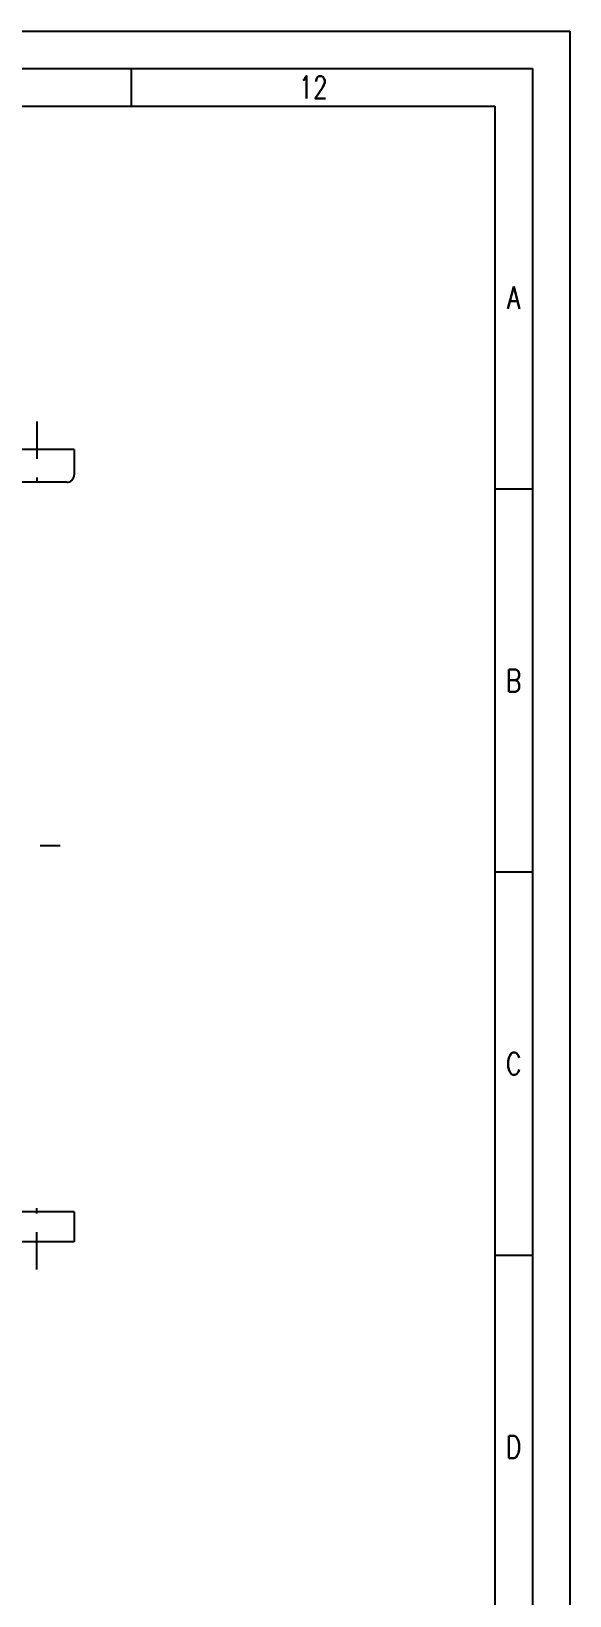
# Model space of a CAD drawing. Header units: millimetres. Extents: x -305 to 2715, y -1492 to 658.
# Drawn here: x 2355 to 2715, y -388 to 658 of the extents above; entities that cross this region are included whole.
import ezdxf
from ezdxf.enums import TextEntityAlignment as Align

# ---------------------------------------------------------------- set-up
doc = ezdxf.new("R2010")
doc.units = ezdxf.units.MM
doc.header["$LTSCALE"] = 5
doc.linetypes.add('CSN_CERCHOVANA', pattern=[10.7, 5, -2.5, 0.7, -2.5])
for name, color, linetype in [('OSY', 1, 'CSN_CERCHOVANA'), ('PROF_FRM1', 7, 'Continuous'), ('PROF_FRM2', 7, 'Continuous'), ('PROF_FRM3', 6, 'Continuous'), ('SILNA', 7, 'Continuous')]:
    doc.layers.add(name, color=color, linetype=linetype)
doc.styles.add('MSPR_TXT', font='romans', dxfattribs={"width": 0.75})
doc.styles.add('ROMANS', font='ROMANS.SHX')
doc.styles.add('SIMPLEX', font='SIMPLEX', dxfattribs={"width": 0.75})
doc.styles.add('ZVVZ', font='romand.shx', dxfattribs={"height": 15})

# ---------------------------------------------------------------- blocks, each defined once
blk = doc.blocks.new('PROFBT006J88E6')
at = {"layer": 'PROF_FRM1'}
for p, q in [((0, 420), (594, 420)), ((594, 420), (594, 0))]:
    blk.add_line(p, q, dxfattribs=at)
at = {"layer": 'PROF_FRM3'}
for p, q in [((-5, 425), (599, 425)), ((599, 425), (599, -5)), ((540.33, 420), (540.33, 415)), ((5, 415), (589, 415)), ((589, 415), (589, 5)), ((594, 363.75), (589, 363.75)), ((594, 312.5), (589, 312.5)), ((594, 261.25), (589, 261.25))]:
    blk.add_line(p, q, dxfattribs=at)
at = {"style": 'ZVVZ', "flags": 9}
for tag in ['INFO', 'INFO1', 'INFO2', 'INFO3', 'INFO4', 'INFO5', 'INFO6', 'INFO7', 'INFO8', 'INFO9']:
    blk.add_attdef(tag, (0, 0), '', height=3, dxfattribs=at)
at = {"layer": 'PROF_FRM2', "style": 'SIMPLEX', "width": 0.75}
for s, p in [('12', (564.67, 416)), ('A', (591.5, 387.88)), ('B', (591.5, 336.62)), ('C', (591.5, 285.38)), ('D', (591.5, 234.12))]:
    blk.add_text(s, height=3, dxfattribs=at).set_placement(p, align=Align.CENTER)
at = {"layer": 'PROF_FRM2', "style": 'MSPR_TXT', "width": 0.75, "flags": 1}
for tag, p in [('DY', (594, 420)), ('DX', (0, 0))]:
    blk.add_attdef(tag, p, '', height=10, dxfattribs=at)
at = {"layer": 'SILNA', "color": 4, "style": 'ROMANS'}
for tag, p, height in [('BLATT5', (555.26, 82.11), 3), ('NORMAS', (421.11, 76.59), 2.5), ('POZN', (439.84, 61.31), 2), ('BLATT9A', (443.79, 55.7), 2), ('BLATT8A', (444.68, 37.14), 2), ('SKP', (479.28, 31.96), 2), ('STARY', (520.58, 31.66), 2)]:
    blk.add_attdef(tag, p, '', height=height, dxfattribs=at)
at = {"layer": 'SILNA', "color": 4, "style": 'ROMANS', "flags": 8}
for tag, height, p in [('D', 2.5, (452.61, 76.7)), ('BG', 2, (452.54, 71.85))]:
    blk.add_attdef(tag, text='', height=height, dxfattribs=at).set_placement(p, align=Align.CENTER)
at = {"layer": 'SILNA', "color": 7, "style": 'ROMANS'}
for tag, height, p in [('BLATT4', 4, (425.33, 49.1)), ('BLATT10A', 5, (456.11, 19.71)), ('BLATT12', 5, (543.51, 16.88)), ('BLAT10B', 5, (454.34, 11.96))]:
    blk.add_attdef(tag, text='', height=height, dxfattribs=at).set_placement(p, align=Align.CENTER)
at = {"layer": 'SILNA', "color": 4, "style": 'ROMANS'}
blk.add_attdef('TECHN', (449.17, 51.17), '', height=2, rotation=0.0172, dxfattribs=at)
at = {"layer": 'SILNA', "color": 4, "style": 'ROMANS', "width": 1.065921, "flags": 8}
blk.add_attdef('NORM', text='', height=2, rotation=359.8401, dxfattribs=at).set_placement((447.35, 46.5), (469.68, 46.43), align=Align.FIT)
at = {"layer": 'SILNA', "color": 4, "style": 'ROMANS'}
for tag, height, p in [('VEDL', 2, (425.66, 42.76)), ('V', 3, (584.05, 18.45))]:
    blk.add_attdef(tag, text='', height=height, dxfattribs=at).set_placement(p, align=Align.CENTER)
blk.add_attdef('PREZ', text='', height=2, dxfattribs=at).set_placement((457.25, 43.08), align=Align.MIDDLE)
blk.add_attdef('TYP', text='', height=2, dxfattribs=at).set_placement((464.66, 31.66), align=Align.RIGHT)
at = {"layer": 'SILNA', "color": 4, "style": 'ROMANS', "flags": 8}
for tag, p in [('L', (514.45, 12.3)), ('L1', (582.96, 12.3))]:
    blk.add_attdef(tag, p, '', height=2, dxfattribs=at)

msp = doc.modelspace()

# ---------------------------------------------------------------- linework, layer by layer
at = {"layer": 'OSY'}
for p, q in [((2358.822, 397.224), (2358.822, 345.696)), ((1879.642, 113.611), (2374.413, 113.611)), ((2358.822, -170.002), (2358.822, -118.474))]:
    msp.add_line(p, q, dxfattribs=at)
at = {"layer": 'SILNA'}
for p, q in [((2383.822, 378.611), (2123.822, 378.611)), ((2383.822, 378.611), (2383.822, 361.611)), ((2378.822, 356.611), (2123.822, 356.611)), ((2383.822, -131.389), (2123.822, -131.389)), ((2383.822, -131.389), (2383.822, -151.389)), ((2383.822, -151.389), (2123.822, -151.389))]:
    msp.add_line(p, q, dxfattribs=at)
msp.add_arc((2378.822, 361.611), 5, 270, 0, dxfattribs=at)

# ---------------------------------------------------------------- block references
at = {"xscale": 5, "yscale": 5, "zscale": 5}
msp.add_blockref('PROFBT006J88E6', (-279.665, -1466.728), dxfattribs=at)

doc.saveas('drawing.dxf')
